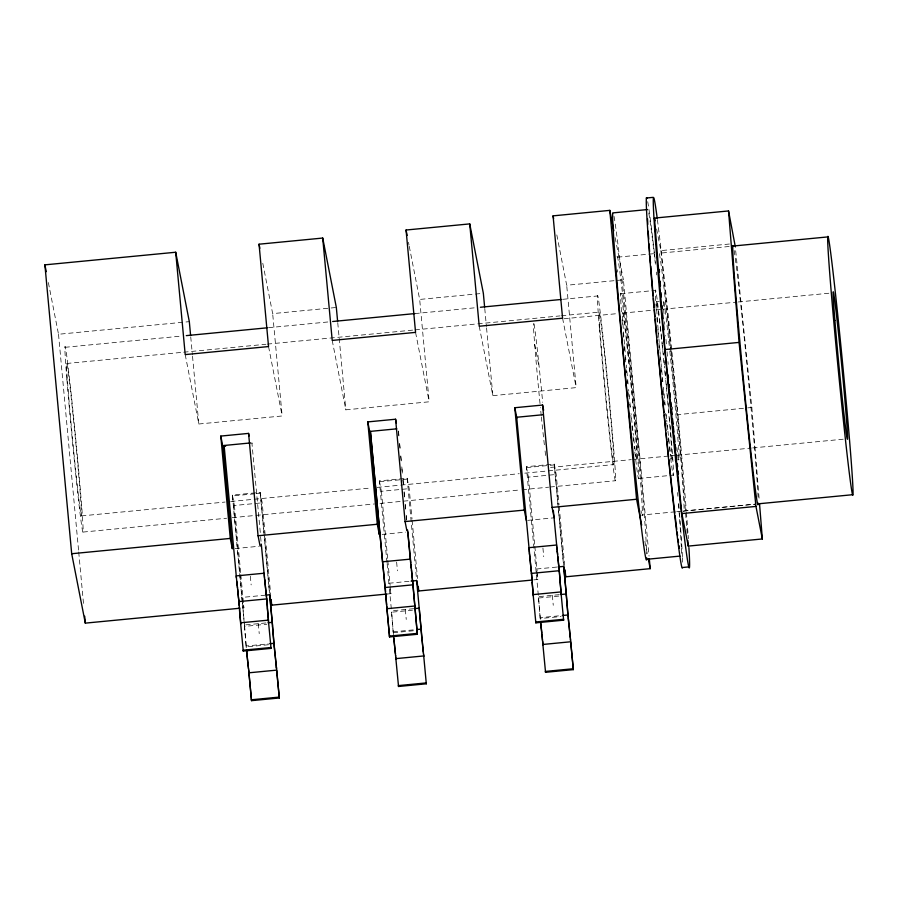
<?xml version="1.0" encoding="UTF-8"?>
<svg xmlns="http://www.w3.org/2000/svg" width="898" height="898" viewBox="0 0 898 898"><rect width="100%" height="100%" fill="white"/><g stroke="black" fill="none" stroke-linecap="round" stroke-linejoin="round"><path stroke-width="0.67" stroke-dasharray="4.49 3.37" d="M656.595 228.934L660.849 250.621L729.445 244.009M617.521 257.176L653.8 253.685M729.176 246.49L659.211 253.236A130.277 2.458 84.5 0 1 675.161 396.029A130.277 2.458 84.5 0 1 683.546 511.097L754.881 504.227M48.369 282.544L58.516 334.269L189.321 321.652M262.788 263.26L272.666 313.615L336.335 307.475M409.264 246.355L419.68 299.438L483.349 293.298M556.816 234.906L566.694 285.261L623.414 279.794L649.052 556.109M65.015 347.313L182.103 336.02M268.536 327.691L328.477 321.911M414.898 313.582L476.232 307.666M562.653 299.326L597.507 295.97M620.653 293.736L655.383 290.391M656.438 301.717L659.211 301.447M66.598 363.488L182.294 352.33M183.686 352.196L265.931 344.26M267.323 344.125L413.686 330.015M415.089 329.88L476.423 323.965M477.815 323.83L560.06 315.894M561.452 315.759L599.089 312.134M563.989 318.768L616.915 313.66M622.482 313.121L654.575 310.034M655.967 309.9L661.557 309.361M662.949 309.226L736.899 302.098M738.291 301.964L831.773 292.95M185.201 354.598L198.817 424.002L282.163 415.965L272.666 313.615M332.215 340.421L345.831 409.836L429.177 401.799L419.68 299.438M479.229 326.243L492.845 395.659L576.19 387.622L566.694 285.261M687.251 533.513L677.743 414.629L746.339 408.018M747.708 407.883L751.828 407.479L735.215 246.254M242.236 601.525L232.369 495.079L260.151 492.396L262.194 502.813L270.657 594.094M386.948 562.507L379.371 480.901L407.153 478.219L409.196 488.635L412.025 519.066M538.317 595.284L526.385 466.724L554.167 464.041L556.21 474.458L559.039 504.889M254.763 493.799L232.537 495.943L244.638 626.377L266.863 624.233M256.143 493.664L260.319 493.26L269.58 593.174M379.551 481.766L401.776 479.622M403.157 479.487L407.333 479.083M526.565 467.589L548.79 465.445M550.171 465.31L554.347 464.917L563.607 564.82M550.541 467.42L631.328 459.63M632.72 459.495L668.988 456.004M670.379 455.87L675.958 455.331M677.35 455.196L751.3 448.057M752.692 447.922L844.782 439.043M81.505 515.901L225.084 502.049M230.651 501.522L371.446 487.94M377.025 487.401L399.318 485.257M400.721 485.122L519.201 473.695M524.78 473.156L613.985 464.547M674.892 460.057L679.068 459.653M232.369 495.079L234.412 505.484L262.194 502.813M379.371 480.901L381.414 491.307L409.196 488.635M526.385 466.724L528.428 477.13L556.21 474.458M83.087 532.065L226.655 518.225M232.234 517.686L254.538 515.531M255.93 515.396L374.421 503.969M380 503.43L520.784 489.859M522.176 489.724L548.667 487.165M550.059 487.03L615.568 480.722M638.725 478.488L673.455 475.132M235.108 548.577L258.725 546.298M382.121 534.4L405.739 532.121M527.743 520.357L552.753 517.944M675.341 511.815L641.857 515.037A130.277 2.458 84.5 0 0 631.855 383.019A130.277 2.458 84.5 0 0 616.96 257.984M676.733 511.68L682.312 511.142M683.715 511.007L754.87 504.137M265.471 595.161L241.854 597.428L243.897 607.845L241.124 608.114M388.868 583.251L409.713 581.242M556.726 567.065L535.881 569.074L537.924 579.491L533.771 579.895M386.757 594.072L390.911 593.668L390.271 586.753M242.37 602.906L244.413 625.019L266.639 622.875M413.652 608.698L391.427 610.842L393.279 633.595M559.286 594.656L538.441 596.665L540.136 616.713L540.293 618.531L561.127 616.522M393.47 634.695L391.651 612.2L412.485 610.191M538.665 598.023L559.499 596.014M246.265 647.772L246.097 646.01L268.322 643.866M393.111 631.833L415.336 629.689M540.293 619.418L540.125 617.656L560.958 615.646M268.491 644.742L246.265 646.886L244.525 626.254M393.279 632.708L415.505 630.564M615.141 237.6L623.414 279.794M644.876 541.449L647.548 555.054M562.575 318.206L576.19 387.622M534.714 344.529L539.249 367.664M408.467 242.28L409.005 244.997M415.561 332.383L429.177 401.799M390.147 589.761L390.911 593.668M268.547 346.561L282.163 415.965M252.057 443.668L251.889 442.804L260.656 536.286M660.849 250.621L671.019 349.3M671.154 350.691L677.743 414.629M559.162 506.27L564.685 565.751M554.167 464.041L563.663 566.402M552.337 595.329L553.258 605.274M542.92 547.982L543.728 556.681M528.428 477.13L534.714 544.906M534.849 546.298L537.161 571.195M537.285 572.576L537.924 579.491M484.763 308.508L486.424 326.49M486.559 327.882L492.845 395.659M412.148 520.447L417.536 578.537M407.153 478.219L416.65 580.579M398.476 430.95L399.116 437.854M399.632 443.388L400.272 450.302M400.789 455.825L401.305 461.359M401.81 466.893L402.45 473.796M402.966 479.33L403.606 486.245M404.122 491.767L404.762 498.682M405.279 504.216L405.784 509.738M406.3 515.272L406.682 519.414M398.443 431.467L399.082 438.415M399.599 443.96L400.115 449.505M400.755 456.453L401.271 461.999M401.911 468.936L402.304 473.1M402.944 480.037L403.46 485.582M404.1 492.531L404.616 498.076M405.256 505.013L405.649 509.177M406.289 516.114L406.682 520.279M405.324 609.506L406.244 619.452M396.635 562.092L397.432 570.791M381.414 491.307L387.712 559.084M387.835 560.475L390.147 585.373M387.139 563.641L389.249 587.348M389.384 588.729L391.651 612.2M337.749 322.685L345.831 409.836M260.151 492.396L269.636 594.757M260.644 537.161L261.026 541.326M258.31 623.683L259.23 633.629M250.34 576.202L251.148 584.901M234.412 505.484L240.698 573.261M240.821 574.653L243.897 607.845M190.735 336.862L192.397 354.845M192.531 356.237L198.817 424.002M58.516 334.269L78.586 550.575M78.71 551.967L83.503 603.602M540.125 617.656L538.553 597.9M246.097 646.01L244.727 628.6M244.413 625.019L244.795 628.196M751.828 407.479L759.326 501.196M621.472 311.853A93.055 1.751 84.5 0 1 625.58 329.083A93.055 1.751 84.5 0 1 637.715 457.778A93.055 1.751 84.5 0 1 634.168 446.407M633.584 441.199A93.055 1.751 84.5 0 1 633.09 436.675M632.417 430.434A93.055 1.751 84.5 0 1 631.945 425.966M631.114 418.041A93.055 1.751 84.5 0 1 630.834 415.347M630.014 407.31A93.055 1.751 84.5 0 1 629.7 404.19M628.959 396.669A93.055 1.751 84.5 0 1 628.555 392.628M627.68 383.491A93.055 1.751 84.5 0 1 627.421 380.786M626.658 372.715A93.055 1.751 84.5 0 1 626.389 369.83M625.659 361.961A93.055 1.751 84.5 0 1 625.266 357.629M624.626 350.501A93.055 1.751 84.5 0 1 624.144 344.955M623.493 337.311A93.055 1.751 84.5 0 1 622.954 330.969M622.415 324.234A93.055 1.751 84.5 0 1 621.854 316.96M669.437 417.884A93.055 1.751 84.5 0 1 670.211 454.422M669.886 451.66A93.055 1.751 84.5 0 1 668.965 443.679M668.797 442.254A93.055 1.751 84.5 0 1 667.977 434.823M667.147 427.078A93.055 1.751 84.5 0 1 666.709 423.014M665.979 416.055A93.055 1.751 84.5 0 1 665.687 413.226M664.857 405.043A93.055 1.751 84.5 0 1 664.576 402.248M663.869 395.199A93.055 1.751 84.5 0 1 663.454 390.956M662.533 381.493A93.055 1.751 84.5 0 1 662.275 378.788M661.635 372.041A93.055 1.751 84.5 0 1 661.018 365.407M660.501 359.862A93.055 1.751 84.5 0 1 660.008 354.362M659.401 347.638A93.055 1.751 84.5 0 1 658.941 342.452M658.212 333.966A93.055 1.751 84.5 0 1 657.763 328.567M657.246 322.247A93.055 1.751 84.5 0 1 656.685 314.974M656.202 308.485A93.055 1.751 84.5 0 1 662.264 343.889M662.41 345.27A93.055 1.751 84.5 0 1 663.42 354.979M663.981 360.48A93.055 1.751 84.5 0 1 664.542 366.092M665.104 371.738A93.055 1.751 84.5 0 1 665.519 375.97M666.305 384.03A93.055 1.751 84.5 0 1 666.821 389.44M667.326 394.817A93.055 1.751 84.5 0 1 667.82 400.115M668.078 402.888A93.055 1.751 84.5 0 1 668.954 412.519M614.019 216.328A174.47 3.289 84.5 0 1 632.585 381.897A174.47 3.289 84.5 0 1 646.717 553.92M648.749 212.983A174.47 3.289 84.5 0 1 655.518 265.191M656.292 272.083A174.47 3.289 84.5 0 1 656.606 274.923M677.563 492.531A174.47 3.289 84.5 0 1 677.855 496.235M678.45 503.812A174.47 3.289 84.5 0 1 681.313 546.77M681.391 548.779A174.47 3.289 84.5 0 1 681.358 555.963M657.403 219.729A186.111 3.513 84.5 0 1 686.308 510.872M686.431 512.376A186.111 3.513 84.5 0 1 687.947 532.918M688.115 535.298A186.111 3.513 84.5 0 1 688.339 538.598M647.705 201.668A186.111 3.513 84.5 0 1 654.384 252.686M654.541 254.033A186.111 3.513 84.5 0 1 655.484 262.351M678.753 503.8A186.111 3.513 84.5 0 1 679.359 511.546M679.483 513.05A186.111 3.513 84.5 0 1 682.401 556.693M682.435 557.703A186.111 3.513 84.5 0 1 682.615 564.831M666.922 392.909A80.349 1.515 84.5 0 1 672.119 458.227A80.349 1.515 84.5 0 1 667.921 431.13M667.753 429.637A80.349 1.515 84.5 0 1 666.731 420.23M666.574 418.816A80.349 1.515 84.5 0 1 665.811 411.553M665.137 405.009A80.349 1.515 84.5 0 1 664.587 399.599M664.453 398.229A80.349 1.515 84.5 0 1 663.364 387.24M662.814 381.639A80.349 1.515 84.5 0 1 662.275 376.038M662.14 374.634A80.349 1.515 84.5 0 1 661.119 363.645M660.995 362.276A80.349 1.515 84.5 0 1 660.03 351.623M659.918 350.332A80.349 1.515 84.5 0 1 658.919 338.872M658.806 337.513A80.349 1.515 84.5 0 1 657.044 302.727A80.349 1.515 84.5 0 1 664.52 367.922M664.789 370.661A80.349 1.515 84.5 0 1 665.598 379.001M665.744 380.404A80.349 1.515 84.5 0 1 666.799 391.539M669.818 351.107A80.349 1.515 84.5 0 1 677.788 437.449A80.349 1.515 84.5 0 1 677.754 454.208M677.462 452.053A80.349 1.515 84.5 0 1 676.778 446.789M672.624 409.6A80.349 1.515 84.5 0 1 672.355 406.996M668.191 364.341A80.349 1.515 84.5 0 1 667.932 361.613M667.439 356.203A80.349 1.515 84.5 0 1 666.967 350.95M666.35 343.844A80.349 1.515 84.5 0 1 665.643 335.493M664.745 324.414A80.349 1.515 84.5 0 1 664.542 321.753M663.959 313.817A80.349 1.515 84.5 0 1 669.684 349.827M734.137 250.475A130.277 2.458 84.5 0 1 747.551 371.121A130.277 2.458 84.5 0 1 758.069 497.189M641.475 513.353A130.277 2.458 84.5 0 1 641.015 510.67M617.521 272.116A130.277 2.458 84.5 0 1 617.386 269.714M625.85 359.817A73.861 1.392 84.5 0 1 624.312 322.876A73.861 1.392 84.5 0 1 635.346 433.745A73.861 1.392 84.5 0 1 633.157 433.274M632.832 430.277A73.861 1.392 84.5 0 1 631.036 413.563M630.374 407.086A73.861 1.392 84.5 0 1 629.689 400.385M629.554 399.026A73.861 1.392 84.5 0 1 628.622 389.507M628.084 383.985A73.861 1.392 84.5 0 1 627.433 377.126M627.309 375.779A73.861 1.392 84.5 0 1 626.321 365.037M545.614 455.409A73.861 1.392 84.5 0 1 544.985 450.145M544.356 444.768A73.861 1.392 84.5 0 1 541.371 416.998M541.236 415.684A73.861 1.392 84.5 0 1 540.428 407.625M540.024 403.561A73.861 1.392 84.5 0 1 535.085 349.367L534.052 335.931A73.861 1.392 84.5 0 1 533.345 323.505M534.108 323.886A73.861 1.392 84.5 0 1 539.204 367.26L541.09 385.848A73.861 1.392 84.5 0 1 542.684 402.326M600.627 338.411A76.768 1.448 84.5 0 0 613.502 463.402A76.768 1.448 84.5 0 0 605.488 363.207A76.768 1.448 84.5 0 0 600.627 338.411M68.136 389.766A76.768 1.448 84.5 0 0 81.011 514.756A76.768 1.448 84.5 0 0 72.996 414.562A76.768 1.448 84.5 0 0 68.136 389.766M599.37 327.826A93.055 1.751 84.5 0 0 614.973 479.33A93.055 1.751 84.5 0 0 605.263 357.875A93.055 1.751 84.5 0 0 599.37 327.826M66.879 379.169A93.055 1.751 84.5 0 0 82.493 530.673A93.055 1.751 84.5 0 0 72.783 409.23A93.055 1.751 84.5 0 0 66.879 379.169"/><path stroke-width="1.35" d="M646.347 198.009L653.295 197.347M239.732 608.249L85.31 623.133L71.694 553.729L44.9 264.854L175.705 252.237L189.321 321.652L190.601 335.482M175.705 252.237L185.201 354.598L268.547 346.561L259.051 244.2L322.719 238.06L336.335 307.475L337.614 321.304M322.719 238.06L332.215 340.421L415.561 332.383L406.064 230.023L469.733 223.894L483.349 293.298L484.628 307.127M469.733 223.894L479.229 326.243L562.575 318.206L553.078 215.857L609.798 210.379L613.805 230.797M647.48 209.56L612.75 212.905A174.47 3.289 84.5 0 0 628.252 405.279A174.47 3.289 84.5 0 0 646.74 557.883M759.551 503.991L762.346 538.957L688.261 546.096L681.874 513.566L664.98 349.558L654.462 218.091L728.547 210.94L735.215 246.254M731.937 246.153L828.203 236.87M186.29 335.627L267.144 327.826M332.653 321.506L414.898 313.582M480.408 307.262L561.261 299.461M664.98 349.558L739.065 342.407L728.547 210.94M220.796 436.08L222.839 446.486L232.324 548.846L230.281 538.43L220.796 436.08L248.578 433.397L249.083 436.001M367.798 421.903L369.841 432.308L379.338 534.669L377.295 524.252L367.798 421.903L395.591 419.22L396.355 423.126M526.351 520.492L524.309 510.086L514.812 407.726L542.594 405.043L543.616 410.251M237.027 584.216L224.107 445.487L250.497 442.939M382.851 565.381L370.403 431.377L396.793 428.829M543.077 414.719L516.687 417.267L531.246 571.409M222.839 446.486L225.611 446.227M71.694 553.729L230.281 538.43M248.578 433.397L258.063 535.758L377.295 524.252M395.591 419.22L405.077 521.581L524.309 510.086M542.594 405.043L552.09 507.404L636.592 499.254L641.666 525.117M757.654 503.879L852.539 494.719A130.277 2.458 84.5 0 0 837.565 313.323A130.277 2.458 84.5 0 0 831.009 289.336A130.277 2.458 84.5 0 0 852.539 494.719M681.874 513.566L755.959 506.416L762.346 538.957M382.503 561.811L410.285 559.128L407.58 529.988M266.863 595.026L269.636 594.757L271.679 605.162L386.757 594.072M411.093 581.107L416.65 580.579L418.692 590.985L532.379 580.029M558.107 566.941L563.663 566.402L565.706 576.808L650.208 568.659L649.31 558.893M646.627 559.308L679.966 556.098M266.302 594.543L266.639 598.932L238.857 601.604L240.653 622.797M385.152 587.505L412.934 584.822L417.346 634.28L389.564 636.951L383.019 566.167M532.918 590.929L531.436 573.395L559.218 570.713L558.882 566.324M689.428 566.84L682.48 567.514A186.111 3.513 84.5 0 1 660.647 380.157A186.111 3.513 84.5 0 1 647.009 198.469M386.847 608.709L414.629 606.027M535.848 622.853L533.143 594.599L560.924 591.928L563.63 620.17L535.848 622.853L535.679 621.977L563.461 619.306L563.63 620.17M268.031 622.741L272.195 622.336L269.636 594.689M415.044 608.563L419.209 608.17L421.914 639.23M560.666 594.521L566.223 593.993L568.075 615.86M269.714 643.731L273.879 643.327L272.509 625.917M416.728 629.554L420.893 629.15M562.35 615.512L567.906 614.973L566.335 595.217M389.395 636.087L417.177 633.404M243.268 651.061L271.05 648.378L268.345 620.136L240.563 622.819L243.268 651.061L243.1 650.197L270.882 647.514L271.05 648.378M248.847 672.815L276.629 670.133L279.312 697.982L251.53 700.653L248.477 668M423.643 655.955L395.861 658.638L398.532 686.476L426.314 683.805L423.429 652.812M545.546 672.299L542.875 644.461L570.657 641.778L573.328 669.627L545.546 672.299L545.378 671.435L573.16 668.752M251.35 699.789L279.132 697.106M654.462 218.091L655.001 220.796M648.345 559.14L650.208 568.659M553.078 215.857L553.617 218.573M552.09 507.404L554.133 517.809M514.812 407.726L516.855 418.131M406.064 230.023L407.131 235.467M405.077 521.581L406.873 530.684M426.314 683.805L426.146 682.929L398.364 685.612L398.532 686.476M370.403 431.377L382.627 562.193M259.051 244.2L259.859 248.286M258.063 535.758L260.106 546.164M224.107 445.487L224.276 446.351M44.9 264.854L46.236 271.656M569.006 624.739L570.252 637.636M541.225 627.421L541.842 633.213M421.993 638.916L422.969 649.108M274.979 653.093L276.371 667.371M237.622 588.886L238.789 600.863M568.928 625.053L568.266 617.846M541.146 627.736L540.641 622.92M393.84 638.231L395.603 655.877M274.9 653.407L274.361 647.413M529.955 558.365L531.436 573.395M411.441 569.792L412.856 584.07M265.157 583.902L266.448 596.934M237.375 586.585L237.499 587.752M557.602 554.481L557.344 551.978M557.703 556.345L558.781 566.324M529.82 557.164L529.562 554.661M411.183 567.356L411.318 568.591M266.201 594.532L264.764 580.198M246.58 650.096L248.308 667.315M237.117 584.138L238.542 598.394M739.065 342.407L755.959 506.416M568.389 619.059L570.118 636.278M540.607 621.742L542.066 636.289M542.01 634.774L542.471 640.319M412.62 581.612L407.838 531.863M393.593 635.919L395.187 651.791M264.966 583.06L264.641 578.907M246.613 651.275L248.039 664.643M236.982 582.869L237.184 585.743M557.22 550.699L559.027 568.726M542.168 636.379L542.875 644.461M411.104 567.424L410.79 564.292M383.143 567.48L384.961 585.507M276.09 664.632L274.249 646.201M248.14 664.733L248.454 668.673M556.951 548.061L557.086 549.385M557.231 551.765L556.827 546.736M529.169 550.743L529.304 552.068M529.292 552.876L529.45 554.448M423.104 649.501L423.385 653.194M423.239 651.813L416.65 580.512M395.322 652.184L395.479 653.823M383.008 566.975L382.75 563.517M264.371 576.28L264.506 577.594M264.652 579.985L264.248 574.945M236.713 581.085L236.87 582.656M570.443 638.635L573.328 669.627M570.522 640.397L570.275 636.974M568.153 616.6L568.243 618.509M542.661 641.318L543.009 644.921M412.766 582.173L417.346 634.28M410.633 562.709L410.285 559.128M395.648 655.495L395.737 657.257M276.416 666.99L279.312 697.982M276.258 665.328L276.505 668.752M274.126 644.955L274.216 646.863M248.634 669.672L251.53 700.653M238.688 598.955L239.317 605.735M567.906 614.973L568.075 616.746M559.23 569.826L560.004 578.918M556.76 546.994L556.569 545.019L528.787 547.701L528.978 549.677M531.448 572.509L532.02 578.997M423.598 654.485L423.777 656.427M395.816 657.168L395.996 659.098M385.152 586.607L385.612 591.625M273.879 643.327L274.047 645.101M266.65 598.034L267.436 607.127M264.18 575.203L263.99 573.238L236.208 575.91L236.399 577.885M609.798 210.379L636.592 499.254M565.067 569.893L565.706 576.808M563.865 567.592L566.447 595.352M563.663 566.346L566.223 593.993M553.348 510.333L556.693 545.4M418.311 586.843L418.692 590.985M389.564 636.951L386.724 606.206M271.174 599.628L271.679 605.162M269.714 594.555L272.577 625.513M261.284 544.098L264.113 573.609M84.67 616.163L85.31 623.133M559.218 570.713L561.014 591.905M561.127 593.196L559.892 579.536M533.345 595.879L532.11 582.218M274.047 644.203L272.195 622.336M266.639 598.932L268.435 620.114M268.547 621.405L267.312 607.755M240.765 624.088L239.53 610.427M533.232 594.577L533.019 592.096M386.623 605.028L385.848 594.476M239.44 607.216L239.654 609.809M687.812 540.506L688.261 546.096M679.371 548.285A174.47 3.289 84.5 0 1 678.967 545.591M678.518 542.527A174.47 3.289 84.5 0 1 678.046 539.126M677.597 535.702A174.47 3.289 84.5 0 1 677.103 531.964M676.766 529.292A174.47 3.289 84.5 0 1 675.128 515.856M674.791 513.05A174.47 3.289 84.5 0 1 668.842 459.439M668.55 456.689A174.47 3.289 84.5 0 1 666.945 441.3M666.799 439.885A174.47 3.289 84.5 0 1 666.114 433.173M665.833 430.445A174.47 3.289 84.5 0 1 664.295 415.179M664.015 412.373A174.47 3.289 84.5 0 1 662.488 396.894M662.219 394.132A174.47 3.289 84.5 0 1 658.032 350.231M657.774 347.38A174.47 3.289 84.5 0 1 657.111 340.252M656.853 337.412A174.47 3.289 84.5 0 1 655.214 319.228M654.979 316.511A174.47 3.289 84.5 0 1 654.384 309.81M654.159 307.183A174.47 3.289 84.5 0 1 653.407 298.574M653.172 295.745A174.47 3.289 84.5 0 1 650.736 266.223M650.5 263.193A174.47 3.289 84.5 0 1 649.928 255.896M649.613 251.721A174.47 3.289 84.5 0 1 649.052 243.908M648.715 239.126A174.47 3.289 84.5 0 1 648.188 231.19M647.795 224.343A174.47 3.289 84.5 0 1 647.525 218.753M688.901 547.578A186.111 3.513 84.5 0 1 667.629 379.944A186.111 3.513 84.5 0 1 657.257 218.584M678.473 473.92A130.277 2.458 84.5 0 1 678.147 471.046M677.642 466.59A130.277 2.458 84.5 0 1 677.294 463.536M676.733 458.44A130.277 2.458 84.5 0 1 676.295 454.455M675.846 450.358A130.277 2.458 84.5 0 1 675.251 444.746M674.948 441.895A130.277 2.458 84.5 0 1 674.331 436.102M673.904 432.061A130.277 2.458 84.5 0 1 673.365 426.808M673.085 424.125A130.277 2.458 84.5 0 1 672.535 418.715M672.108 414.595A130.277 2.458 84.5 0 1 671.693 410.465M671.277 406.311A130.277 2.458 84.5 0 1 670.862 402.158M670.335 396.815A130.277 2.458 84.5 0 1 669.942 392.752M669.403 387.307A130.277 2.458 84.5 0 1 669.145 384.58M668.482 377.766A130.277 2.458 84.5 0 1 668.224 375.05M664.071 329.746A130.277 2.458 84.5 0 1 663.701 325.547M663.106 318.678A130.277 2.458 84.5 0 1 662.758 314.659M662.219 308.205A130.277 2.458 84.5 0 1 662.017 305.713M661.298 296.89A130.277 2.458 84.5 0 1 660.962 292.692M660.457 286.08A130.277 2.458 84.5 0 1 660.097 281.209M659.469 272.139A130.277 2.458 84.5 0 1 659.289 269.456M758.193 503.149A130.277 2.458 84.5 0 1 743.297 378.114A130.277 2.458 84.5 0 1 733.296 246.097M834.893 320.451A73.861 1.392 84.5 0 0 847.184 438.583A73.861 1.392 84.5 0 0 839.024 338.344A73.861 1.392 84.5 0 0 834.893 320.451"/></g></svg>
